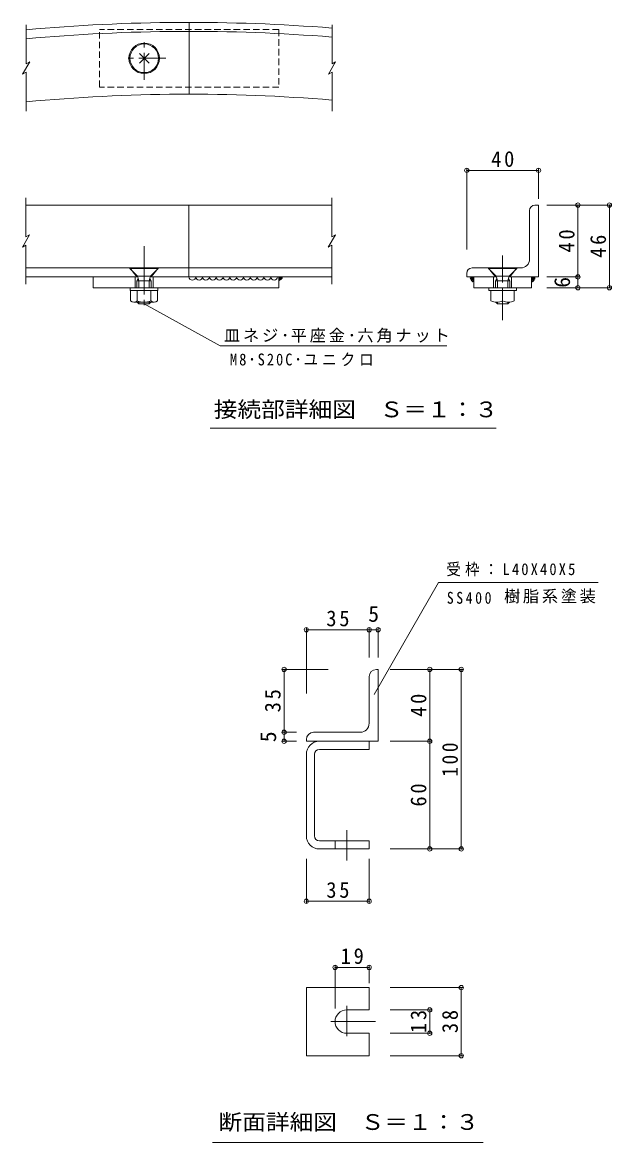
# Model space of a CAD drawing. Units: millimetres at full size, sheet at 1:3; some dimension numbers follow another scale. Extents: x -422 to 1140, y -414 to 371.
# Drawn here: x 138 to 466, y -253 to 371 of the extents above; entities that cross this region are included whole.
import ezdxf
from ezdxf.enums import TextEntityAlignment as Align

# ---------------------------------------------------------------- set-up
doc = ezdxf.new("R2010")
doc.units = ezdxf.units.MM
doc.header["$LTSCALE"] = 3
doc.header["$PDMODE"] = 32
doc.header["$PDSIZE"] = 2.4
for name, pattern in [('CHAIN1', [8, 5, -1, 1, -1]), ('CHAIN2', [12, 9, -1, 1, -1]), ('DASHED1', [1.8, 1.2, -0.6]), ('DASHED2', [3, 2, -1]), ('DASHED3', [4, 3, -1])]:
    doc.linetypes.add(name, pattern=pattern)
for name, color, linetype, lineweight in [('3-0', 3, 'Continuous', 18), ('3-2', 3, 'DASHED2', 18), ('3-4', 7, 'Continuous', 18), ('3-5', 7, 'Continuous', 18)]:
    doc.layers.add(name, color=color, linetype=linetype, lineweight=lineweight)
doc.styles.add('ＭＳ ゴシック', font='')
doc.styles.get('ＭＳ ゴシック').set_extended_font_data('MS Gothic')

msp = doc.modelspace()

# ---------------------------------------------------------------- linework, layer by layer
at = {"layer": '3-0', "color": 4}
for p, q in [((140.199, 369.993), (140.199, 348.277)), ((310.594, 369.993), (310.594, 348.277)), ((138.221, 342.567), (142.177, 349.419)), ((142.177, 349.419), (140.199, 348.277)), ((308.616, 342.567), (312.573, 349.419)), ((312.573, 349.419), (310.594, 348.277)), ((140.094, 273.602), (140.094, 251.886)), ((310.49, 273.602), (310.49, 251.886)), ((138.116, 246.175), (142.073, 253.028)), ((142.073, 253.028), (140.094, 251.886)), ((308.512, 246.175), (312.468, 253.028)), ((312.468, 253.028), (310.49, 251.886))]:
    msp.add_line(p, q, dxfattribs=at)
at = {"layer": '3-0'}
for p, q in [((230.985, 331.405), (230.985, 371.405)), ((140.094, 269.602), (310.49, 269.602)), ((230.88, 269.602), (230.88, 229.601)), ((423.604, 269.601), (425.604, 269.601)), ((425.604, 269.601), (425.604, 229.601)), ((420.604, 239.601), (420.604, 266.601)), ((197.88, 234.602), (140.094, 234.602)), ((201.88, 229.601), (197.88, 234.602)), ((209.88, 229.601), (213.88, 234.602)), ((310.49, 234.602), (213.88, 234.602)), ((385.604, 231.601), (385.604, 229.601)), ((409.604, 229.601), (413.603, 234.601)), ((415.604, 234.601), (413.603, 234.601)), ((140.094, 229.601), (201.88, 229.601)), ((200.88, 229.601), (200.88, 223.601)), ((209.88, 229.601), (310.49, 229.601)), ((210.88, 229.601), (210.88, 223.601)), ((280.88, 229.601), (280.88, 223.601)), ((385.604, 229.601), (401.604, 229.601)), ((388.137, 229.445), (387.265, 229.445)), ((400.604, 229.601), (400.604, 223.601)), ((409.604, 229.601), (425.604, 229.601)), ((410.604, 229.601), (410.604, 223.601)), ((421.604, 229.601), (421.604, 223.601)), ((423.071, 229.445), (423.942, 229.445)), ((177.509, 223.601), (280.88, 223.601)), ((303.521, -29.082), (331.271, -29.082)), ((331.271, -33.582), (331.271, -29.082)), ((296.271, -81.832), (296.271, -36.332)), ((300.771, -81.832), (300.771, -36.332)), ((303.521, -33.582), (331.271, -33.582)), ((303.521, -84.582), (331.271, -84.582)), ((331.271, -84.582), (331.271, -89.082)), ((303.521, -89.082), (331.271, -89.082)), ((296.271, -166.274), (331.271, -166.274)), ((331.271, -166.274), (331.271, -178.774)), ((318.771, -178.774), (331.271, -178.774))]:
    msp.add_line(p, q, dxfattribs=at)
at = {"layer": '3-0', "linetype": 'DASHED1'}
for p, q in [((280.985, 367.405), (180.985, 367.405)), ((180.985, 335.405), (180.985, 367.405)), ((280.985, 367.405), (280.985, 335.405)), ((280.985, 335.405), (180.985, 335.405))]:
    msp.add_line(p, q, dxfattribs=at)
at = {"layer": '3-0', "color": 4, "linetype": 'CHAIN1'}
for p, q in [((205.985, 339.405), (205.985, 363.405)), ((217.985, 351.405), (193.985, 351.405)), ((405.604, 241.584), (405.604, 205.577))]:
    msp.add_line(p, q, dxfattribs=at)
at = {"layer": '3-0', "color": 7}
for p, q in [((208.698, 348.691), (203.271, 354.118)), ((203.271, 348.691), (208.698, 354.118)), ((197.98, 234.607), (213.78, 234.607)), ((197.98, 234.307), (213.78, 234.307)), ((201.946, 230.341), (197.98, 234.307)), ((209.815, 230.341), (213.78, 234.307)), ((397.704, 234.607), (413.504, 234.607)), ((397.704, 234.307), (413.504, 234.307)), ((401.669, 230.341), (397.704, 234.307)), ((409.538, 230.341), (413.504, 234.307)), ((201.88, 227.456), (202.639, 228.77)), ((201.88, 227.456), (209.88, 227.456)), ((201.88, 227.456), (201.88, 223.601)), ((202.246, 229.957), (209.514, 229.957)), ((202.467, 229.43), (202.98, 227.456)), ((202.98, 227.456), (202.98, 223.601)), ((209.293, 229.43), (208.78, 227.456)), ((208.78, 227.456), (208.78, 223.601)), ((209.88, 227.456), (209.122, 228.77)), ((209.88, 227.456), (209.88, 223.601)), ((401.604, 227.456), (402.362, 228.77)), ((401.604, 227.456), (409.604, 227.456)), ((401.604, 227.456), (401.604, 223.601)), ((401.969, 229.957), (409.238, 229.957)), ((402.19, 229.43), (402.704, 227.456)), ((402.704, 227.456), (402.704, 223.601)), ((409.017, 229.43), (408.504, 227.456)), ((408.504, 227.456), (408.504, 223.601)), ((409.604, 227.456), (408.845, 228.77)), ((409.604, 227.456), (409.604, 223.601)), ((198.38, 216.223), (198.38, 222.001)), ((202.133, 216.223), (202.133, 222.001)), ((209.627, 216.223), (209.627, 222.001)), ((213.38, 216.223), (213.38, 222.001)), ((213.63, 222.001), (213.63, 223.601)), ((399.104, 222.001), (399.104, 216.223)), ((405.604, 222.001), (405.604, 216.223)), ((412.104, 222.001), (412.104, 216.223)), ((413.354, 222.001), (413.354, 223.601)), ((211.504, 215.501), (200.257, 215.501)), ((202.98, 214.602), (202.081, 215.501)), ((202.98, 215.501), (202.98, 214.602)), ((202.98, 214.602), (208.78, 214.602)), ((208.78, 215.501), (208.78, 214.602)), ((208.78, 214.602), (209.679, 215.501)), ((402.704, 214.602), (401.805, 215.501)), ((402.704, 215.501), (402.704, 214.602)), ((402.704, 214.602), (408.504, 214.602)), ((408.504, 215.501), (408.504, 214.602)), ((408.504, 214.602), (409.403, 215.501))]:
    msp.add_line(p, q, dxfattribs=at)
at = {"layer": '3-0', "color": 4, "linetype": 'CHAIN2'}
for p, q in [((205.88, 246.797), (205.88, 210.959)), ((318.771, -78.55), (318.771, -95.506)), ((318.771, -176.468), (318.771, -193.424)), ((309.961, -185.274), (334.828, -185.274))]:
    msp.add_line(p, q, dxfattribs=at)
at = {"layer": '3-0', "color": 7, "linetype": 'DASHED1'}
for p, q in [((197.98, 234.607), (197.98, 234.307)), ((213.78, 234.607), (213.78, 234.307)), ((397.704, 234.607), (397.704, 234.307)), ((413.504, 234.607), (413.504, 234.307))]:
    msp.add_line(p, q, dxfattribs=at)
at = {"layer": '3-0', "linetype": 'DASHED3'}
msp.add_line((312.271, -84.582), (312.271, -89.082), dxfattribs=at)
at = {"layer": '3-0', "color": 4}
for points in [[(138.221, 342.567), (140.199, 343.709), (140.199, 321.993)], [(308.616, 342.567), (310.594, 343.709), (310.594, 321.993)], [(138.116, 246.175), (140.094, 247.317), (140.094, 225.601)], [(308.512, 246.175), (310.49, 247.317), (310.49, 225.601)]]:
    msp.add_lwpolyline(points, dxfattribs=at)
at = {"layer": '3-0'}
for points in [[(401.604, 229.601), (397.604, 234.601), (388.604, 234.601)], [(280.88, 229.601), (280.863, 229.18), (281.049, 228.715), (281.049, 228.249), (280.956, 227.783), (281.422, 227.597), (281.701, 228.063), (282.074, 228.156), (282.446, 228.528), (282.819, 228.715), (282.819, 229.18), (282.353, 229.46), (281.98, 229.46), (281.608, 229.367), (281.235, 229.087), (281.701, 228.901)], [(281.235, 229.087), (280.863, 228.808), (280.863, 228.342), (281.329, 228.528), (281.235, 228.063), (281.142, 227.97)], [(388.137, 229.445), (388.524, 229.251), (388.912, 229.057), (389.105, 228.573), (389.299, 228.089), (388.621, 227.992), (388.233, 228.186), (387.846, 228.282), (387.459, 228.573), (387.943, 228.864), (388.33, 228.573), (388.912, 228.282), (389.299, 227.701), (388.621, 227.798), (388.233, 228.089), (387.846, 228.379), (388.33, 228.282), (388.718, 227.992), (388.427, 228.476), (388.233, 228.96), (388.718, 228.96), (389.105, 228.67), (389.493, 228.379), (389.008, 228.379), (388.621, 228.864), (389.105, 228.864), (389.299, 228.379), (388.815, 228.767), (388.815, 229.251), (389.299, 229.057), (389.008, 229.541), (389.493, 229.057), (389.299, 228.573), (389.008, 228.089), (388.621, 227.992), (388.621, 228.089)], [(389.604, 229.601), (389.59, 229.057), (389.59, 227.992), (389.396, 227.508), (389.396, 227.023), (389.008, 226.926), (388.621, 227.217), (388.233, 227.508), (388.04, 227.992), (387.846, 228.476), (387.846, 228.96), (387.652, 229.445)], [(389.604, 229.601), (389.604, 223.601), (421.604, 223.601)], [(421.604, 229.601), (421.618, 229.057), (421.618, 227.992), (421.812, 227.508), (421.812, 227.023), (422.199, 226.926), (422.587, 227.217), (422.974, 227.508), (423.168, 227.992), (423.361, 228.476), (423.361, 228.96), (423.555, 229.445)], [(423.071, 229.445), (422.683, 229.251), (422.296, 229.057), (422.102, 228.573), (421.909, 228.089), (422.587, 227.992), (422.974, 228.186), (423.361, 228.282), (423.749, 228.573), (423.265, 228.864), (422.877, 228.573), (422.296, 228.282), (421.909, 227.701), (422.587, 227.798), (422.974, 228.089), (423.361, 228.379), (422.877, 228.282), (422.49, 227.992), (422.78, 228.476), (422.974, 228.96), (422.49, 228.96), (422.102, 228.67), (421.715, 228.379), (422.199, 228.379), (422.587, 228.864), (422.102, 228.864), (421.909, 228.379), (422.393, 228.767), (422.393, 229.251), (421.909, 229.057), (422.199, 229.541), (421.715, 229.057), (421.909, 228.573), (422.199, 228.089), (422.587, 227.992), (422.587, 228.089)], [(296.271, -166.274), (296.271, -204.274), (331.271, -204.274)], [(318.771, -191.774), (331.271, -191.774), (331.271, -204.274)]]:
    msp.add_lwpolyline(points, dxfattribs=at)
msp.add_lwpolyline([(281.235, 229.087), (281.701, 228.808), (282.074, 228.901), (281.608, 229.087), (281.235, 228.808), (281.049, 228.342), (281.515, 228.435), (281.887, 228.622), (281.422, 228.622), (281.049, 228.435), (281.515, 228.435), (282.074, 228.622), (282.446, 228.901), (281.98, 228.901), (281.608, 228.528), (282.26, 228.808), (282.632, 228.994), (282.167, 228.622), (282.26, 229.087), (281.422, 229.087), (281.235, 229.553)], close=True, dxfattribs=at)
at = {"layer": '3-0', "color": 7}
for points in [[(213.63, 222.001), (198.13, 222.001), (198.13, 223.601)], [(413.354, 222.001), (397.854, 222.001), (397.854, 223.601)]]:
    msp.add_lwpolyline(points, dxfattribs=at)
at = {"layer": '3-0'}
msp.add_circle((205.985, 351.405), 8.5, dxfattribs=at)
at = {"layer": '3-0', "color": 7}
msp.add_circle((205.985, 351.405), 8, dxfattribs=at)
at = {"layer": '3-0'}
for centre, radius, start, end in [((230.985, -638.595), 1010, 85.47917, 95.15709), ((230.985, -638.595), 1005, 85.45663, 95.18283), ((230.985, -638.595), 970, 85.29233, 95.37038), ((423.604, 266.601), 3, 90, 180), ((415.604, 239.601), 5, 270, 0), ((388.604, 231.601), 3, 90, 180), ((232.759, 229.671), 1.902, 182.1183, 357.90616), ((236.56, 229.671), 1.902, 182.1183, 357.90616), ((240.36, 229.671), 1.902, 182.1183, 357.90616), ((244.161, 229.671), 1.902, 182.1183, 357.90616), ((247.962, 229.671), 1.902, 182.1183, 357.90616), ((251.763, 229.671), 1.902, 182.1183, 357.90616), ((255.564, 229.671), 1.902, 182.1183, 357.90616), ((259.365, 229.671), 1.902, 182.1183, 357.90616), ((263.165, 229.671), 1.902, 182.1183, 357.90616), ((266.966, 229.671), 1.902, 182.1183, 357.90616), ((270.767, 229.671), 1.902, 182.1183, 357.90616), ((274.568, 229.671), 1.902, 182.1183, 357.90616), ((278.369, 229.671), 1.902, 182.1183, 357.90616), ((303.521, -36.332), 7.25, 90, 180), ((303.521, -36.332), 2.75, 90, 180), ((303.521, -81.832), 7.25, 180, 270), ((303.521, -81.832), 2.75, 180, 270), ((318.771, -185.274), 6.5, 90, 270)]:
    msp.add_arc(centre, radius, start, end, dxfattribs=at)
at = {"layer": '3-0', "color": 7}
for centre, radius, start, end in [((200.531, 228.927), 2, 14.5742, 45), ((211.229, 228.927), 2, 135, 165.4258), ((400.255, 228.927), 2, 14.5742, 45), ((410.952, 228.927), 2, 135, 165.4258), ((200.257, 218.301), 2.8, 227.92572, 312.07428), ((205.88, 225.591), 10.089, 248.19786, 291.80214), ((211.504, 218.301), 2.8, 227.92557, 312.07463), ((402.354, 223.18), 7.679, 244.96066, 295.03967), ((408.854, 223.18), 7.679, 244.96033, 295.03934)]:
    msp.add_arc(centre, radius, start, end, dxfattribs=at)
at = {"layer": '3-2', "linetype": 'Continuous'}
for p, q in [((331.272, -19.083), (331.272, 6.918)), ((336.271, 10.918), (335.272, 10.918)), ((336.271, -29.082), (336.271, 10.918)), ((326.272, -24.082), (300.271, -24.082)), ((296.271, -29.082), (296.271, -28.082)), ((336.271, -29.082), (296.271, -29.082))]:
    msp.add_line(p, q, dxfattribs=at)
for centre, radius, start, end in [((335.272, 6.918), 4, 90, 180), ((300.271, -28.082), 4, 90, 180), ((326.272, -19.083), 5, 270, 0)]:
    msp.add_arc(centre, radius, start, end, dxfattribs=at)
at = {"layer": '3-4'}
for p, q in [((385.604, 289.888), (385.604, 244.88)), ((385.604, 288.988), (425.604, 288.988)), ((425.604, 289.888), (425.604, 273.098)), ((466.009, 269.601), (430.315, 269.601)), ((447.575, 223.601), (447.575, 269.601)), ((465.109, 223.601), (465.109, 269.601)), ((448.475, 229.601), (430.315, 229.601)), ((466.009, 223.601), (430.315, 223.601)), ((369.857, 59.402), (458.843, 59.402)), ((296.271, 33.958), (296.271, -2.44)), ((296.271, 33.058), (336.271, 33.058)), ((331.272, 33.958), (331.272, 17.594)), ((336.271, 33.958), (336.271, 17.594)), ((282.965, 10.918), (308.344, 10.918)), ((283.865, -29.082), (283.865, 10.918)), ((383.488, 10.918), (342.907, 10.918)), ((365.043, -89.082), (365.043, 10.918)), ((382.588, -89.082), (382.588, 10.918)), ((282.965, -24.082), (290.886, -24.082)), ((282.965, -29.082), (290.886, -29.082)), ((365.943, -29.082), (342.907, -29.082)), ((383.488, -89.082), (342.907, -89.082)), ((296.271, -119.112), (296.271, -94.516)), ((331.271, -119.112), (331.271, -94.516)), ((296.271, -118.212), (331.271, -118.212)), ((312.271, -154.146), (312.271, -177.874)), ((312.271, -155.046), (331.271, -155.046)), ((331.271, -154.146), (331.271, -163.923)), ((383.488, -166.274), (342.907, -166.274)), ((382.588, -204.274), (382.588, -166.274)), ((365.943, -178.774), (342.907, -178.774)), ((365.043, -191.774), (365.043, -178.774)), ((365.943, -191.774), (342.907, -191.774)), ((383.488, -204.274), (342.907, -204.274))]:
    msp.add_line(p, q, dxfattribs=at)
at = {"layer": '3-4', "color": 3}
msp.add_line((177.509, 229.601), (177.509, 223.601), dxfattribs=at)
at = {"layer": '3-4'}
for p in [(385.604, 288.988), (425.604, 288.988), (447.575, 269.601), (465.109, 269.601), (447.575, 229.601), (447.575, 223.601), (465.109, 223.601), (296.271, 33.058), (331.272, 33.058), (336.271, 33.058), (283.865, 10.918), (365.043, 10.918), (382.588, 10.918), (283.865, -24.082), (283.865, -29.082), (365.043, -29.082), (365.043, -89.082), (382.588, -89.082), (296.271, -118.212), (331.271, -118.212), (312.271, -155.046), (331.271, -155.046), (382.588, -166.274), (365.043, -178.774), (365.043, -191.774), (382.588, -204.274)]:
    msp.add_point(p, dxfattribs=at)
at = {"layer": '3-5'}
for p, q in [((248.345, 191.249), (205.88, 214.602)), ((248.345, 191.249), (374.478, 191.249)), ((242.775, 145.262), (402.097, 145.262)), ((369.857, 59.402), (333.974, -3.032)), ((244.038, -252.659), (394.796, -252.659))]:
    msp.add_line(p, q, dxfattribs=at)

# ---------------------------------------------------------------- texts
at = {"layer": '3-0', "color": 7, "style": 'ＭＳ ゴシック', "width": 1.1}
for s, p in [('接続部詳細図\u3000Ｓ＝１：３', (244.696, 148.77)), ('断面詳細図\u3000Ｓ＝１：３', (247.338, -248.234))]:
    msp.add_text(s, height=8.798, dxfattribs=at).set_placement(p, align=Align.BOTTOM_LEFT)
at = {"layer": '3-0', "color": 7, "char_height": 6.598, "attachment_point": 7, "style": 'ＭＳ ゴシック'}
for s, insert in [('\\T1.18;皿ネジ･平座金･六角ナット', (250.372, 192.967)), ('\\T1.27;\\W0.9;M8･S20C･ユニクロ', (253.725, 179.926))]:
    msp.add_mtext(s, dxfattribs=dict(at, insert=insert))
at = {"layer": '3-4', "style": 'ＭＳ ゴシック'}
for s, p in [('6', (445.775, 223.601)), ('5', (282.065, -29.582))]:
    msp.add_text(s, height=8.798, rotation=90, dxfattribs=at).set_placement(p, align=Align.BOTTOM_LEFT)
msp.add_text('5', height=8.798, dxfattribs=at).set_placement((330.772, 34.858), align=Align.BOTTOM_LEFT)
at = {"layer": '3-4', "attachment_point": 7, "style": 'ＭＳ ゴシック'}
for s, insert, char_height in [('\\T1.27;\\W0.95;40', (399.229, 290.788), 8.798), ('\\T1.29;\\W0.9;受枠：L40X40X5', (374.245, 62.783), 6.598), ('\\T1.38;\\W0.85;SS400', (374.534, 47.428), 6.598), ('\\T1.17;樹脂系塗装', (406.403, 47.717), 6.598), ('\\T1.27;\\W0.95;35', (307.396, 34.858), 8.798), ('\\T1.27;\\W0.95;35', (307.396, -116.412), 8.798), ('\\T1.27;\\W0.95;19', (315.396, -153.246), 8.798)]:
    msp.add_mtext(s, dxfattribs=dict(at, insert=insert, char_height=char_height))
at = {"layer": '3-4', "char_height": 8.798, "attachment_point": 7, "rotation": 90, "style": 'ＭＳ ゴシック'}
for s, insert in [('\\T1.27;\\W0.95;40', (445.775, 243.226)), ('\\T1.27;\\W0.95;46', (463.309, 240.226)), ('\\T1.27;\\W0.95;35', (282.065, -12.957)), ('\\T1.27;\\W0.95;40', (363.243, -15.457)), ('\\T1.27;\\W0.9;100', (380.788, -48.832)), ('\\T1.27;\\W0.95;60', (363.243, -65.457)), ('\\T1.27;\\W0.95;13', (363.243, -191.649)), ('\\T1.27;\\W0.95;38', (380.788, -191.649))]:
    msp.add_mtext(s, dxfattribs=dict(at, insert=insert))

doc.saveas('drawing.dxf')
